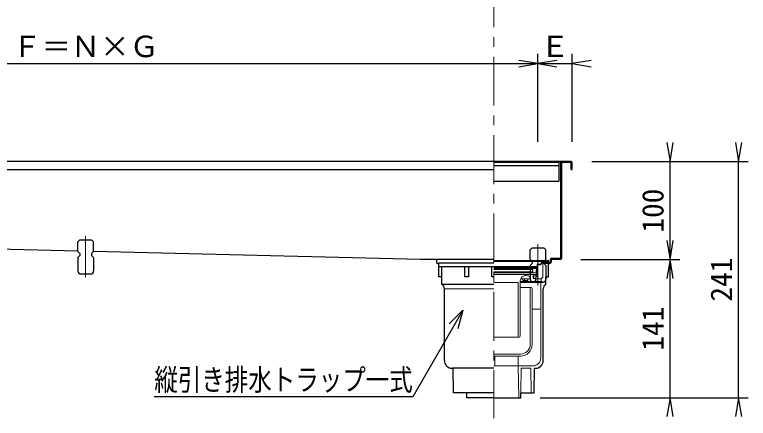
# Model space of a CAD drawing. Units: millimetres at full size, sheet at 1:10. Extents: x -1488 to 1365, y -1052 to 870.
# Drawn here: x -669 to 81, y -132 to 280 of the extents above; entities that cross this region are included whole.
import ezdxf
from ezdxf.enums import TextEntityAlignment as Align

# ---------------------------------------------------------------- set-up
doc = ezdxf.new("R2010")
doc.units = ezdxf.units.MM
doc.header["$LTSCALE"] = 10
doc.linetypes.add('CHAIN1', pattern=[8, 5, -1, 1, -1])
doc.linetypes.add('DASHED2', pattern=[3, 2, -1])
doc.layers.add('0-0_計極細', color=45, linetype='Continuous', lineweight=15)
doc.layers.add('0-1_計細線', color=3, linetype='Continuous', lineweight=25)
doc.layers.add('0-5_寸法線', color=7, linetype='Continuous')
doc.styles.add('ＭＳ ゴシック', font='')
doc.styles.get('ＭＳ ゴシック').set_extended_font_data('MS Gothic')

# ---------------------------------------------------------------- blocks, each defined once
blk = doc.blocks.new('open_arrow')
at = {"color": 0, "linetype": 'Continuous', "lineweight": -2}
blk.add_lwpolyline([(7.5, 1.25), (0, 0), (7.5, -1.25)], dxfattribs=at)

msp = doc.modelspace()

# ---------------------------------------------------------------- linework, layer by layer
at = {"layer": '0-0_計極細', "linetype": 'CHAIN1'}
for p, q in [((-179.4, 557.3), (-179.4, -131.84)), ((-596.4, 54.12), (-596.4, 11.93))]:
    msp.add_line(p, q, dxfattribs=at)
at = {"layer": '0-0_計極細'}
for p, q in [((-179.4, 129.11), (-112.9, 129.11)), ((-179.4, 28.12), (-129.42, 28.12)), ((-179.2, 23.12), (-136.2, 23.12)), ((-136.2, 22.12), (-136.2, 23.12)), ((-135.1, 25.62), (-133.15, 25.62)), ((-135.1, 22.62), (-135.1, 25.62)), ((-135.1, 13.32), (-135.1, 23.87)), ((-134.4, 12.62), (-134.4, 23.87)), ((-132.16, 25.62), (-133.35, 25.62)), ((-132.16, 24.92), (-133.35, 24.92)), ((-129.42, 28.12), (-123.4, 29.12)), ((-129.42, 27.41), (-123.4, 28.41)), ((-129.42, 12.1), (-129.42, 27.42)), ((-123.4, 26.71), (-129.42, 25.91)), ((-135.9, 21.22), (-179.4, 21.22)), ((-179.4, 21.02), (-135.25, 21.02)), ((-179.4, 20.02), (-140.15, 20.02)), ((-179.4, 17.72), (-140.15, 17.72)), ((-179.4, 16.72), (-136.05, 16.72)), ((-135.9, 16.62), (-179.4, 16.62)), ((-135.9, 15.12), (-179.4, 15.12)), ((-179.2, 22.12), (-135.6, 22.12)), ((-140.15, 17.72), (-139.65, 18.22)), ((-139.65, 17.22), (-140.15, 17.72)), ((-139.65, 21.02), (-139.65, 20.52)), ((-139.65, 19.52), (-139.65, 18.22)), ((-139.65, 17.22), (-139.65, 16.72)), ((-139.15, 10.72), (-139.15, 15.12)), ((-136.05, 19.52), (-135.25, 21.02)), ((-136.05, 19.52), (-136.05, 16.72)), ((-135.9, 21.22), (-135.9, 22.12)), ((-135.9, 15.12), (-135.9, 16.62)), ((-152.4, -48.08), (-152.4, 8.09)), ((-152.4, 7.71), (-130.9, 7.71)), ((-151.85, 10.62), (-141.91, 10.62)), ((-149.62, 8.92), (-149.62, 10.62)), ((-149.62, 8.92), (-144.62, 8.92)), ((-148.12, 8.92), (-148.12, 10.62)), ((-144.62, 8.92), (-144.62, 10.62)), ((-141.9, 7.72), (-141.9, 10.72)), ((-138.9, 7.72), (-141.9, 7.72)), ((-139.15, 14.62), (-135.1, 14.62)), ((-138.65, 10.72), (-138.65, 14.62)), ((-137.23, 8.62), (-136.4, 8.62)), ((-136.4, 8.62), (-136.4, 14.62)), ((-136.4, 13.32), (-135.1, 13.32)), ((-136.4, 12.62), (-134.4, 12.62)), ((-136.4, 10.62), (-130.9, 10.62)), ((-129.42, 12.1), (-130.9, 10.62)), ((-130.9, 7.71), (-130.9, 10.62)), ((-129.42, 6.91), (-130.9, 7.71)), ((-179.4, 0.38), (-229.9, 0.38)), ((-179.4, 6.91), (-154.4, 6.91)), ((-154.4, -48.08), (-154.4, 6.91)), ((-152.5, 6.91), (-129.42, 6.91)), ((-141.15, 1.71), (-152.4, 1.71)), ((-142.15, -56.29), (-142.15, 0.71)), ((-140.15, -56.29), (-140.15, 0.71)), ((-131.4, -19.37), (-131.4, 6.91)), ((-140.15, -20.36), (-132.28, -20.36)), ((-131.4, -70.29), (-131.4, -19.37)), ((-140.15, -56.29), (-140.15, -29.29)), ((-153.4, -49.08), (-179.4, -49.08)), ((-152.41, -48.21), (-152.41, -48.21)), ((-179.4, -66.29), (-152.15, -66.29)), ((-179.4, -68.29), (-178.47, -68.29)), ((-178.47, -68.29), (-152.15, -68.29)), ((-178.41, -77.79), (-178.47, -68.3)), ((-152.15, -68.29), (-154.4, -68.29)), ((-154.4, -78.29), (-154.4, -68.29)), ((-154.4, -78.29), (-179.4, -78.29)), ((-154.4, -78.39), (-154.4, -78.29)), ((-139.4, -78.29), (-154.4, -78.29)), ((-153.9, -110.79), (-154.4, -78.29)), ((-151.82, -105.79), (-151.4, -80.79)), ((-151.4, -80.79), (-141.4, -80.79)), ((-141.15, -105.79), (-141.4, -80.79))]:
    msp.add_line(p, q, dxfattribs=at)
at = {"layer": '0-0_計極細', "linetype": 'DASHED2'}
msp.add_line((-134.4, 45.86), (-134.4, 3.66), dxfattribs=at)
at = {"layer": '0-0_計極細'}
for points in [[(-139.65, 19.52), (-140.15, 20.02), (-139.65, 20.52)], [(-136.9, 9.72), (-136.9, 10.72), (-139.15, 10.72)]]:
    msp.add_lwpolyline(points, dxfattribs=at)
for centre, radius, start, end in [((-135.6, 22.62), 0.5, 270, 360), ((-133.35, 23.87), 1.75, 90, 180), ((-133.35, 23.87), 1.05, 90, 180), ((-132.16, 26.62), 1, 270, 356.64911), ((-132.16, 26.62), 1.7, 270, 355.891), ((-129.42, 26.37), 1.75, 90, 173.7163), ((-129.42, 26.37), 1.05, 90, 172.98762), ((-146.4, 8.09), 6, 55.16629, 180), ((-144.9, 10.72), 3, 0, 50.0295), ((-138.9, 9.72), 2, 270, 360), ((-141.15, 0.71), 1, 90, 180), ((-141.15, 0.71), 1, 0, 90), ((-132.4, -19.37), 1, 277.18076, 360), ((-153.4, -48.08), 1, 180, 270), ((-153.4, -48.08), 1, 270, 360), ((-152.15, -56.29), 12, 270, 360), ((-152.15, -56.29), 10, 270, 360), ((-139.4, -70.29), 8, 270, 360), ((-177.91, -77.79), 0.5, 180.39514, 270)]:
    msp.add_arc(centre, radius, start, end, dxfattribs=at)
at = {"layer": '0-1_計細線'}
for p, q in [((-110.4, 130.21), (-1092.4, 130.21)), ((-112.9, 130.21), (-112.9, 110.21)), ((-111.4, 129.21), (-111.4, 31.21)), ((-100.4, 130.21), (-110.4, 130.21)), ((-110.4, 129.21), (-110.4, 31.21)), ((-100.4, 129.21), (-110.4, 129.21)), ((-100.4, 122.21), (-100.4, 129.21)), ((-99.4, 122.21), (-99.4, 129.21)), ((-1093.4, 122.21), (-179.4, 122.21)), ((-179.4, 126.31), (-112.9, 126.31)), ((-100.4, 122.21), (-99.4, 122.21)), ((-179.4, 110.21), (-112.9, 110.21)), ((-604.18, 38.66), (-1050.37, 49.44)), ((-602.18, 50.47), (-604.18, 48.47)), ((-604.18, 38.47), (-604.18, 48.47)), ((-602.18, 50.47), (-590.18, 50.47)), ((-588.18, 48.47), (-590.18, 50.47)), ((-588.18, 38.47), (-588.18, 48.47)), ((-604.18, 38.47), (-602.18, 36.47)), ((-588.18, 38.47), (-590.18, 36.47)), ((-254.4, 30.21), (-588.37, 38.28)), ((-602.18, 34.47), (-604.18, 32.47)), ((-604.18, 32.47), (-604.18, 18.47)), ((-602.18, 36.47), (-602.18, 34.47)), ((-590.18, 36.47), (-590.18, 34.47)), ((-590.18, 34.47), (-588.18, 32.47)), ((-588.18, 32.47), (-588.18, 18.47)), ((-179.4, 30.21), (-254.4, 30.21)), ((-111.4, 31.21), (-120.4, 31.21)), ((-111.4, 30.21), (-120.4, 30.21)), ((-237.9, 29.71), (-237.9, 27.71)), ((-236.4, 26.21), (-235.4, 26.21)), ((-235.4, 26.71), (-179.4, 26.71)), ((-235.4, 12.71), (-235.4, 26.71)), ((-179.4, 22.71), (-235.4, 22.71)), ((-232.4, 4.71), (-232.4, 22.71)), ((-208.9, 12.71), (-208.9, 22.71)), ((-204.9, 12.71), (-204.9, 22.71)), ((-179.4, 29.12), (-123.4, 29.12)), ((-122.4, 26.21), (-128.4, 26.21)), ((-123.4, 12.71), (-123.4, 29.12)), ((-121.9, 29.71), (-121.9, 27.71)), ((-120.9, 29.71), (-120.9, 27.71)), ((-601.18, 15.47), (-591.18, 15.47)), ((-232.4, 12.71), (-235.4, 12.71)), ((-204.9, 12.71), (-208.9, 12.71)), ((-126.4, 4.71), (-126.4, 12.71)), ((-126.4, 12.71), (-123.4, 12.71)), ((-179.4, 4.71), (-232.4, 4.71)), ((-229.9, -72.79), (-229.9, 0.38)), ((-128.9, -72.79), (-128.9, 0.38)), ((-179.4, -80.79), (-221.9, -80.79)), ((-220.5, -105.79), (-220.9, -80.79)), ((-179.4, -105.79), (-220.5, -105.79)), ((-206.9, -110.79), (-206.99, -105.79)), ((-179.4, -110.79), (-206.9, -110.79)), ((-179.4, -110.79), (-151.9, -110.79)), ((-151.9, -110.79), (-151.82, -105.79)), ((-151.82, -105.79), (-138.3, -105.79))]:
    msp.add_line(p, q, dxfattribs=at)
at = {"layer": '0-1_計細線', "linetype": 'DASHED2'}
for p, q in [((-140.18, 42.21), (-142.18, 40.21)), ((-142.18, 30.21), (-142.18, 40.21)), ((-140.18, 42.21), (-128.18, 42.21)), ((-126.18, 40.21), (-128.18, 42.21)), ((-126.18, 30.21), (-126.18, 40.21)), ((-142.18, 24.21), (-142.18, 10.21)), ((-126.18, 24.21), (-126.18, 10.21)), ((-139.18, 7.21), (-129.18, 7.21))]:
    msp.add_line(p, q, dxfattribs=at)
for points in [[(-142.18, 30.21), (-140.18, 28.21), (-140.18, 26.21), (-142.18, 24.21)], [(-126.18, 30.21), (-128.18, 28.21), (-128.18, 26.21), (-126.18, 24.21)]]:
    msp.add_lwpolyline(points, dxfattribs=at)
at = {"layer": '0-1_計細線'}
for points in [[(-179.4, 12.71), (-181.4, 12.71), (-181.4, 22.71)], [(-122.4, 27.21), (-128.4, 27.21), (-128.4, 26.21)], [(-138.3, -105.79), (-137.9, -80.79), (-136.9, -80.79)]]:
    msp.add_lwpolyline(points, dxfattribs=at)
for centre, radius, start, end in [((-110.4, 129.21), 1, 90, 180), ((-100.4, 129.21), 1, 0, 90), ((-238.4, 29.71), 0.5, 0, 90), ((-120.4, 29.71), 1.5, 90, 180), ((-120.4, 29.71), 0.5, 90, 180), ((-111.4, 31.21), 1, 270, 360), ((-236.4, 27.71), 1.5, 180, 270), ((-122.4, 27.71), 1.5, 270, 360), ((-122.4, 27.71), 0.5, 270, 360), ((-601.18, 18.47), 3, 180, 270), ((-591.18, 18.47), 3, 270, 360), ((-234.9, 0.38), 5, 0, 60), ((-123.9, 0.38), 5, 120, 180), ((-221.9, -72.79), 8, 180, 270), ((-136.9, -72.79), 8, 270, 360)]:
    msp.add_arc(centre, radius, start, end, dxfattribs=at)
at = {"layer": '0-1_計細線', "linetype": 'DASHED2'}
for centre, start, end in [((-139.18, 10.21), 180, 270), ((-129.18, 10.21), 270, 360)]:
    msp.add_arc(centre, 3, start, end, dxfattribs=at)
at = {"layer": '0-5_寸法線'}
for p, q in [((-134.4, 150.21), (-134.4, 240.21)), ((-99.4, 150.21), (-99.4, 240.21)), ((-1058.4, 230.21), (-134.4, 230.21)), ((-134.4, 230.21), (-99.4, 230.21)), ((-79.4, 130.21), (80.6, 130.21)), ((-79.4, 130.21), (10.6, 130.21)), ((0.6, 30.21), (0.6, 130.21)), ((70.6, -110.79), (70.6, 130.21)), ((-90.4, 30.21), (10.6, 30.21)), ((-90.4, 30.21), (10.6, 30.21)), ((0.6, -110.79), (0.6, 30.21)), ((-210.93, -21.34), (-225.07, -35.48)), ((-210.93, -21.34), (-216.11, -40.66)), ((-131.9, -110.79), (80.6, -110.79)), ((-131.9, -110.79), (10.6, -110.79))]:
    msp.add_line(p, q, dxfattribs=at)
msp.add_lwpolyline([(-210.93, -21.34), (-262.15, -110.06), (-526.15, -110.06)], dxfattribs=at)

# ---------------------------------------------------------------- block references
at = {"layer": '0-5_寸法線', "xscale": 2.58, "yscale": 2.58}
for p, rotation in [((-134.4, 230.21), 180), ((0.6, 130.21), 90), ((70.6, 130.21), 90), ((0.6, 30.21), 90), ((0.6, 30.21), 270), ((0.6, -110.79), 270), ((70.6, -110.79), 270)]:
    msp.add_blockref('open_arrow', p, dxfattribs=dict(at, rotation=rotation))
for p in [(-134.4, 230.21), (-99.4, 230.21)]:
    msp.add_blockref('open_arrow', p, dxfattribs=at)

# ---------------------------------------------------------------- texts
at = {"layer": '0-5_寸法線', "style": 'ＭＳ ゴシック'}
for s, p in [('Ｆ＝Ｎ×Ｇ', (-671.4, 230.21)), ('Ｅ', (-131.9, 230.21))]:
    msp.add_text(s, height=21.99, dxfattribs=at).set_placement(p, align=Align.BOTTOM_LEFT)
for s, p in [('100', (0.6, 57.71)), ('241', (70.6, -12.79)), ('141', (0.6, -62.79))]:
    msp.add_text(s, height=21.99, rotation=90, dxfattribs=at).set_placement(p, align=Align.BOTTOM_LEFT)
at = {"layer": '0-5_寸法線', "style": 'ＭＳ ゴシック', "width": 0.8}
msp.add_text('縦引き排水トラップ一式', height=21.99, dxfattribs=at).set_placement((-526.15, -110.06), align=Align.BOTTOM_LEFT)

doc.saveas('drawing.dxf')
